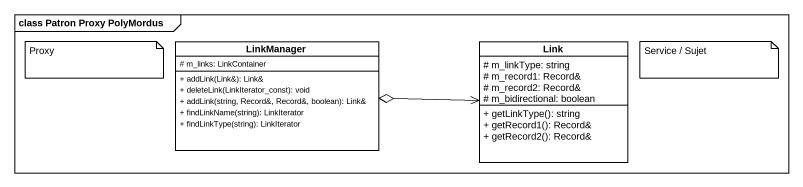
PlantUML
@startuml
mainframe class Patron Proxy PolyMordus
hide circle
hide empty members
skinparam classAttributeIconSize 0
class LinkManager {
  # m_links: LinkContainer
  + addLink(Link&): Link&
  + deleteLink(LinkIterator_const): void
  + addLink(string, Record&, Record&, boolean): Link&
  + findLinkName(string): LinkIterator
  + findLinkType(string): LinkIterator
}
class Link {
  # m_linkType: string
  # m_record1: Record&
  # m_record2: Record&
  # m_bidirectional: boolean
  + getLinkType(): string
  + getRecord1(): Record&
  + getRecord2(): Record&
}
Link <-left-o LinkManager
note as N1
  Proxy
end note
note as N2
  Service / Sujet
end note
@enduml
